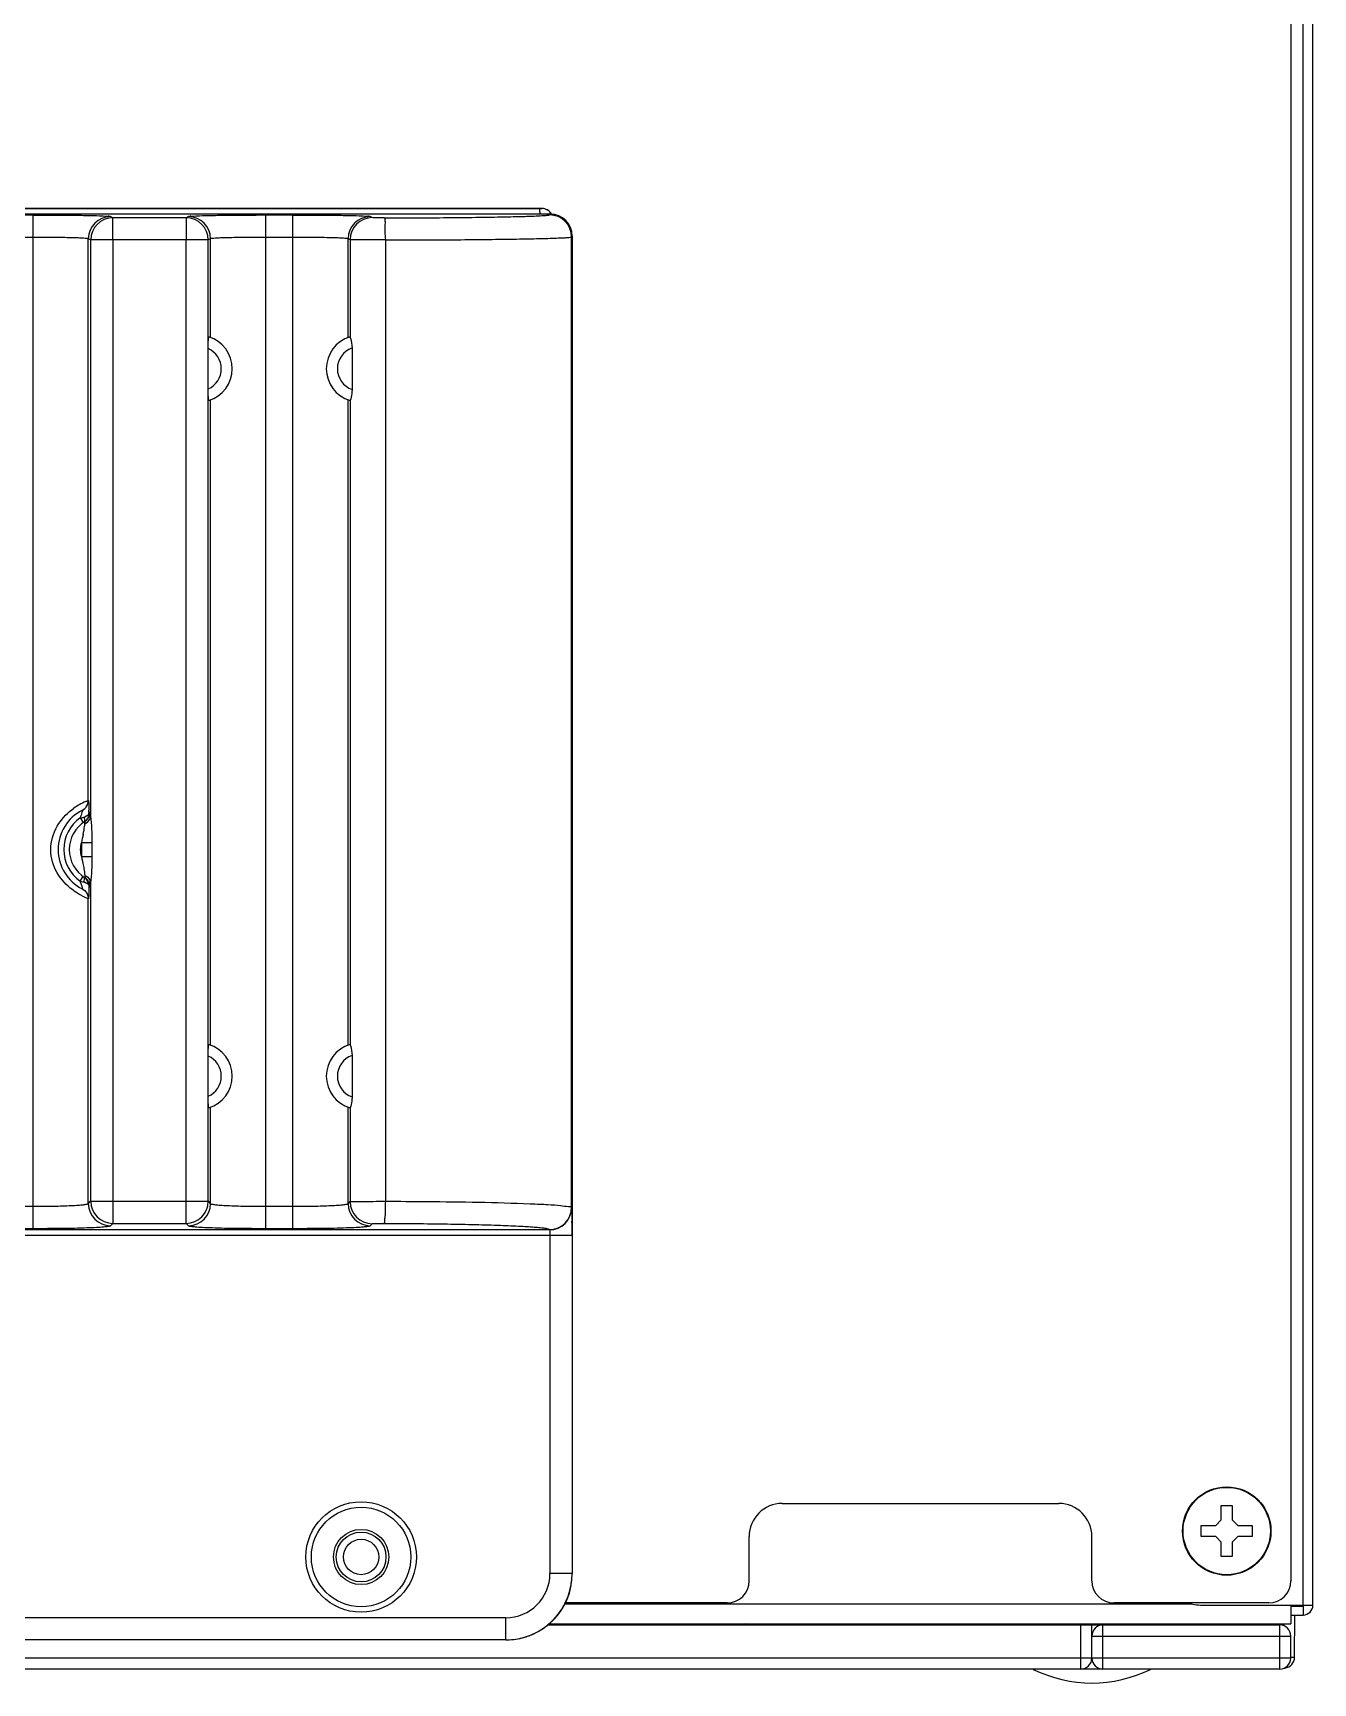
# Model space of a CAD drawing. Header units: millimetres. Extents: x -2618 to 1806, y -1718 to 1521.
# Drawn here: x -2134.2 to -2018.4, y -104.9 to 44.4 of the extents above; entities that cross this region are included whole.
import ezdxf

# ---------------------------------------------------------------- set-up
doc = ezdxf.new("R2010")
doc.units = ezdxf.units.MM
doc.header["$LTSCALE"] = 346.5
doc.layers.get('0').update_dxf_attribs({"linetype": 'CONTINUOUS'})
for name, color, linetype in [('ASSI', 7, 'CONTINUOUS'), ('CURVE', 7, 'CONTINUOUS'), ('GEOM', 7, 'CONTINUOUS')]:
    doc.layers.add(name, color=color, linetype=linetype)

msp = doc.modelspace()

# ---------------------------------------------------------------- linework, layer by layer
for p, q in [((-2549.38, 28), (-2087.38, 28)), ((-2087.45, 27.92), (-2087.38, 28)), ((-2134.16, -63.77), (-2134.16, 25.88)), ((-2126.95, 25.65), (-2126.95, -63.32)), ((-2120.31, -63.32), (-2120.31, 25.65)), ((-2118.31, -61.32), (-2118.31, 25.65)), ((-2113.1, -63.77), (-2113.1, 25.88)), ((-2110.66, -63.77), (-2110.66, 25.88)), ((-2102.29, 25.65), (-2102.29, -61.32)), ((-2085.45, 25.93), (-2085.38, 26)), ((-2085.45, -61.87), (-2085.45, 25.93)), ((-2085.38, 26), (-2085.38, -64.4)), ((-2118.31, 12.18), (-2118.31, 15.82)), ((-2105.3, 15.88), (-2105.3, 12.12)), ((-2118.09, -47.18), (-2118.09, 11.18)), ((-2105.66, -47.18), (-2105.66, 11.18)), ((-2105.48, 11.13), (-2105.48, -47.13)), ((-2129.16, -25.05), (-2129.15, -25.05)), ((-2129.9, -26.64), (-2129.61, -27.05)), ((-2129.09, -26.17), (-2129.04, -26.14)), ((-2129.04, -26.14), (-2128.98, -26.1)), ((-2129.77, -28.87), (-2128.83, -28.87)), ((-2129.77, -28.87), (-2129.77, -30.13)), ((-2128.83, -28.87), (-2128.83, -30.13)), ((-2129.77, -30.13), (-2128.83, -30.13)), ((-2129.9, -32.36), (-2129.61, -31.95)), ((-2128.95, -32.53), (-2128.95, -61.32)), ((-2129.15, -33.95), (-2129.16, -33.95)), ((-2129.16, -61.54), (-2129.16, -33.95)), ((-2118.31, -51.82), (-2118.31, -48.18)), ((-2105.3, -48.12), (-2105.3, -51.88)), ((-2118.09, -61.54), (-2118.09, -52.82)), ((-2105.66, -61.54), (-2105.66, -52.82)), ((-2105.48, -52.87), (-2105.48, -61.35)), ((-2150.9, -61.77), (-2134.16, -61.77)), ((-2129.16, -61.54), (-2128.95, -61.32)), ((-2128.95, -61.32), (-2118.31, -61.32)), ((-2118.31, -61.32), (-2118.09, -61.54)), ((-2113.1, -61.77), (-2110.66, -61.77)), ((-2105.66, -61.54), (-2105.48, -61.35)), ((-2102.57, -61.32), (-2102.41, -61.32)), ((-2102.41, -61.32), (-2102.29, -61.32)), ((-2089.2, -61.54), (-2089.11, -61.54)), ((-2085.45, -61.87), (-2085.44, -61.9)), ((-2087.44, -63.9), (-2172, -63.9)), ((-2150.9, -63.77), (-2134.16, -63.77)), ((-2127.16, -63.54), (-2126.95, -63.32)), ((-2126.95, -63.32), (-2120.31, -63.32)), ((-2120.31, -63.32), (-2120.09, -63.54)), ((-2113.1, -63.77), (-2110.66, -63.77)), ((-2103.66, -63.54), (-2103.48, -63.35)), ((-2087.45, -63.87), (-2087.44, -63.9)), ((-2085.4, -64.4), (-2171.96, -64.4)), ((-2087.4, -64.4), (-2087.4, -95)), ((-2085.4, -64.4), (-2085.4, -95)), ((-2026.68, -88.85), (-2025.68, -88.85)), ((-2026.68, -90.15), (-2026.68, -88.85)), ((-2025.68, -88.85), (-2025.68, -90.15)), ((-2028.48, -90.65), (-2027.18, -90.65)), ((-2028.48, -91.65), (-2028.48, -90.65)), ((-2027.18, -90.65), (-2026.68, -90.15)), ((-2025.68, -90.15), (-2025.18, -90.65)), ((-2025.18, -90.65), (-2023.88, -90.65)), ((-2023.88, -90.65), (-2023.88, -91.65)), ((-2027.18, -91.65), (-2028.48, -91.65)), ((-2026.68, -92.15), (-2027.18, -91.65)), ((-2026.68, -93.45), (-2026.68, -92.15)), ((-2025.18, -91.65), (-2025.68, -92.15)), ((-2025.68, -92.15), (-2025.68, -93.45)), ((-2023.88, -91.65), (-2025.18, -91.65)), ((-2025.68, -93.45), (-2026.68, -93.45)), ((-2085.4, -95), (-2087.4, -95)), ((-2020, -97.85), (-2020, -97.95)), ((-2091.4, -99), (-2170.42, -99)), ((-2091.4, -101), (-2091.4, -99)), ((-2087.65, -99.65), (-2021.38, -99.65)), ((-2083.95, -99.65), (-2083.95, -99.55)), ((-2039.38, -103.65), (-2039.38, -99.65)), ((-2038.38, -102.65), (-2038.38, -99.65)), ((-2037.38, -103.65), (-2037.38, -99.65)), ((-2033.35, -99.65), (-2033.35, -99.55)), ((-2032.86, -99.55), (-2032.87, -99.6)), ((-2025.88, -99.65), (-2025.89, -99.55)), ((-2025.41, -99.65), (-2025.41, -99.55)), ((-2021.38, -103.65), (-2021.38, -99.65)), ((-2021.02, -99.72), (-2021.02, -99.55)), ((-2020.04, -102.56), (-2020.01, -98.75)), ((-2091.4, -101), (-2165.76, -101)), ((-2038.38, -100.65), (-2020.38, -100.65)), ((-2020.38, -102.65), (-2020.38, -100.65)), ((-2020.38, -102.65), (-2260.77, -102.65)), ((-2021.38, -103.65), (-2261.01, -103.65))]:
    msp.add_line(p, q)
for points in [[(-2105.48, 16.88), (-2105.48, 16.88), (-2105.48, 16.87)], [(-2105.48, 11.13), (-2105.48, 11.12), (-2105.48, 11.12)], [(-2105.48, -47.12), (-2105.48, -47.12), (-2105.48, -47.13)], [(-2105.48, -52.87), (-2105.48, -52.88), (-2105.48, -52.88)]]:
    msp.add_lwpolyline(points)
for centre, radius, start, end in [((-2087.45, 25.92), 2, 0.0211, 89.9789), ((-2119.13, 14), 3, 286.5541, 73.4459), ((-2104.63, 14), 3, 106.5541, 253.4459), ((-2119.13, 14), 2, 294.1999, 65.8001), ((-2104.63, 14), 2, 109.6088, 250.3912), ((-2126.66, -31.18), 6.62, 114.1705, 120.1058), ((-2127.88, -29.5), 4, 117.0166, 242.9834), ((-2127.88, -29.5), 3.5, 125.2726, 234.7272), ((-2126.89, -30.78), 6.16, 120.0991, 125.3971), ((-2130.48, -23.17), 3.52, 279.4499, 282.3254), ((-2130.37, -23.66), 3.02, 282.287, 285.4086), ((-2129.92, -25.28), 1.34, 285.4763, 288.9461), ((-2129.86, -25.45), 1.16, 288.9558, 291.9888), ((-2130.15, -25.05), 0.995, 317.9979, 327.1869), ((-2130.11, -26.16), 1.02, 313.3689, 330.4287), ((-2130.1, -26.17), 1.01, 330.4978, 339.4892), ((-2129.98, -26.1), 0.995, 321.1686, 330.3628), ((-2130.11, -26.16), 1.02, 339.5201, 349.1744), ((-2130.11, -26.16), 1.01, 349.1355, 359.6471), ((-2171.84, -26.76), 42.75, 0.7897, 1.1206), ((-2129.63, -26.44), 0.688, 333.7026, 343.9495), ((-2127.88, -29.5), 3, 121.7587, 238.2413), ((-2135.5, -26.8), 6.03, 347.3066, 354.5291), ((-2130.1, -26.17), 1.01, 303.7656, 313.3687), ((-2132.53, -26.65), 3.1, 350.5667, 352.1998), ((-2127.88, -29.5), 2, 161.5364, 198.4638), ((-2137.42, -35.18), 8.03, 19.5609, 20.5978), ((-2130.1, -32.83), 1, 50.3706, 56.2547), ((-2129.98, -32.9), 0.995, 31.0141, 38.8334), ((-2126.87, -29.48), 4.02, 236.3649, 238.239), ((-2129.63, -32.56), 0.691, 18.0359, 26.2803), ((-2130.14, -33.95), 0.994, 34.3098, 42.0046), ((-2119.13, -50), 3, 286.5541, 73.4459), ((-2104.63, -50), 3, 106.5541, 253.4459), ((-2119.13, -50), 2, 294.1999, 65.8001), ((-2104.63, -50), 2, 109.6088, 250.3912), ((-2127.16, -61.53), 2, 180.0842, 269.9158), ((-2126.94, -61.32), 2, 180.0842, 269.9158), ((-2120.31, -61.32), 2, 270.0842, 359.9158), ((-2120.09, -61.53), 2, 270.0842, 359.9158), ((-2103.66, -61.53), 2, 180.0842, 269.9158), ((-2103.48, -61.35), 2, 180.0842, 269.9158), ((-2087.45, -61.87), 2, 270.029, 359.9448), ((-2087.44, -61.9), 2, 270.029, 359.9448), ((-2205.05, -64.33), 119.65, 359.9693, 0.5944), ((-2091.4, -95), 4, 269.9967, 359.9945), ((-2091.43, -95), 6.03, 346.4035, 359.9569), ((-2091.4, -95), 6, 333.5229, 343.3008), ((-2091.38, -95.01), 5.98, 343.3205, 346.3987), ((-2091.41, -94.99), 6.02, 318.3424, 326.127), ((-2091.39, -95), 6, 326.1433, 333.5221), ((-2091.41, -94.99), 6.02, 302.7063, 309.0613), ((-2091.4, -95), 6, 309.0788, 318.3399), ((-2069.43, -99.15), 0.5, 228.2647, 242.6668), ((-2037.38, -100.65), 1, 90, 180), ((-2023.93, -99.15), 0.5, 234.8771, 270), ((-2021.38, -100.65), 1, 0, 90), ((-2091.4, -95.06), 5.94, 270.0017, 271.0253), ((-2091.4, -94.96), 6.04, 271.0571, 286.6361), ((-2091.39, -95.01), 5.99, 286.6797, 291.7679), ((-2091.4, -94.99), 6.01, 291.7804, 302.6938), ((-2039.38, -102.65), 1, 270, 0), ((-2037.38, -102.65), 1, 180, 270), ((-2021.38, -102.65), 1, 270, 0), ((-2021.04, -102.55), 1, 276.4379, 359.5)]:
    msp.add_arc(centre, radius, start, end)
for centre, major_axis, ratio, start_param, end_param in [((-2088.26, 28.5), (0, 0.5), 0.176327, 1.570796, 3.141593), ((-2087.38, 26), (1.41, 1.41), 0.999695, -0.785246, 0.785246), ((-2091.38, -95), (6, 0), 0.999848, -1.556025, 0)]:
    msp.add_ellipse(centre, major_axis=major_axis, ratio=ratio, start_param=start_param, end_param=end_param)
for points, knots in [([(-2118.31, 15.82), (-2118.31, 15.96), (-2118.3, 16.19), (-2118.31, 16.55), (-2118.27, 16.7), (-2118.3, 16.88), (-2118.27, 16.88)], [0, 0, 0, 0, 0.376003, 0.701529, 0.92295, 1, 1, 1, 1]), ([(-2105.48, 16.87), (-2105.46, 16.84), (-2105.36, 16.52), (-2105.3, 16.19), (-2105.3, 15.88)], [0, 0, 0, 0, 0.096855, 1, 1, 1, 1]), ([(-2118.27, 11.12), (-2118.3, 11.12), (-2118.27, 11.3), (-2118.31, 11.45), (-2118.3, 11.81), (-2118.31, 12.04), (-2118.31, 12.18)], [0, 0, 0, 0, 0.07705, 0.298471, 0.623997, 1, 1, 1, 1]), ([(-2105.3, 12.12), (-2105.3, 11.99), (-2105.33, 11.66), (-2105.38, 11.32), (-2105.48, 11.13)], [0, 0, 0, 0, 0.366067, 1, 1, 1, 1]), ([(-2129.37, -25.14), (-2129.34, -25.13), (-2129.27, -25.1), (-2129.21, -25.07), (-2129.16, -25.05)], [0, 0, 0, 0, 0.395893, 1, 1, 1, 1]), ([(-2129.15, -25.05), (-2129.13, -25.04), (-2129.14, -25.18), (-2129.11, -25.29), (-2129.11, -25.6), (-2129.1, -25.8), (-2129.1, -25.92)], [0, 0, 0, 0, 0.066171, 0.269422, 0.590423, 1, 1, 1, 1]), ([(-2130.8, -32.98), (-2131.32, -32.54), (-2132.27, -31.43), (-2132.76, -29.21), (-2132, -27.13), (-2130.99, -26.14), (-2130.46, -25.76)], [0, 0, 0, 0, 0.243876, 0.506773, 0.768012, 1, 1, 1, 1]), ([(-2129.69, -25.94), (-2129.68, -25.93), (-2129.72, -26.07), (-2129.74, -26.22), (-2129.84, -26.48), (-2129.9, -26.64)], [0, 0, 0, 0, 0.078858, 0.313862, 1, 1, 1, 1]), ([(-2129.57, -26.57), (-2129.55, -26.61), (-2129.51, -26.72), (-2129.48, -26.85), (-2129.5, -26.93)], [0, 0, 0, 0, 0.310377, 1, 1, 1, 1]), ([(-2129.32, -26.47), (-2129.34, -26.48), (-2129.38, -26.5), (-2129.41, -26.52), (-2129.43, -26.52)], [0, 0, 0, 0, 0.487723, 1, 1, 1, 1]), ([(-2128.98, -26.1), (-2128.96, -26.08), (-2128.97, -26.32), (-2128.95, -26.38), (-2128.95, -26.47)], [0, 0, 0, 0, 0.246704, 1, 1, 1, 1]), ([(-2128.97, -26.63), (-2128.96, -26.6), (-2128.95, -26.55), (-2128.95, -26.5), (-2128.95, -26.47)], [0, 0, 0, 0, 0.503177, 1, 1, 1, 1]), ([(-2128.95, -26.47), (-2128.93, -26.85), (-2128.83, -27.65), (-2128.83, -28.45), (-2128.83, -28.87)], [0, 0, 0, 0, 0.475738, 1, 1, 1, 1]), ([(-2129.5, -26.93), (-2129.5, -26.94), (-2129.51, -26.97), (-2129.53, -27), (-2129.54, -27.01)], [0, 0, 0, 0, 0.538466, 1, 1, 1, 1]), ([(-2129.46, -26.95), (-2129.45, -26.94), (-2129.46, -27.02), (-2129.46, -27.04), (-2129.46, -27.07)], [0, 0, 0, 0, 0.227878, 1, 1, 1, 1]), ([(-2129.6, -30.99), (-2129.58, -31.07), (-2129.52, -31.35), (-2129.51, -31.64), (-2129.47, -31.84)], [0, 0, 0, 0, 0.277295, 1, 1, 1, 1]), ([(-2128.83, -30.13), (-2128.83, -30.55), (-2128.83, -31.35), (-2128.93, -32.15), (-2128.95, -32.53)], [0, 0, 0, 0, 0.524433, 1, 1, 1, 1]), ([(-2129.75, -32.8), (-2129.74, -32.83), (-2129.72, -32.91), (-2129.69, -32.99), (-2129.69, -33.05)], [0, 0, 0, 0, 0.343163, 1, 1, 1, 1]), ([(-2129.65, -32.41), (-2129.64, -32.41), (-2129.62, -32.42), (-2129.6, -32.43), (-2129.6, -32.43)], [0, 0, 0, 0, 0.52135, 1, 1, 1, 1]), ([(-2129.57, -32.43), (-2129.55, -32.39), (-2129.51, -32.28), (-2129.48, -32.15), (-2129.5, -32.07)], [0, 0, 0, 0, 0.310375, 1, 1, 1, 1]), ([(-2129.57, -32.43), (-2129.54, -32.44), (-2129.51, -32.45), (-2129.47, -32.46), (-2129.45, -32.47)], [0, 0, 0, 0, 0.509037, 1, 1, 1, 1]), ([(-2129.5, -32.07), (-2129.5, -32.06), (-2129.51, -32.03), (-2129.53, -32), (-2129.54, -31.99)], [0, 0, 0, 0, 0.538508, 1, 1, 1, 1]), ([(-2129.47, -31.84), (-2129.47, -31.87), (-2129.46, -31.94), (-2129.44, -32.01), (-2129.45, -32.05)], [0, 0, 0, 0, 0.382331, 1, 1, 1, 1]), ([(-2129.45, -32.05), (-2129.45, -32.05), (-2129.45, -32.05), (-2129.46, -32.05), (-2129.46, -32.05)], [0, 0, 0, 0, 0.596391, 1, 1, 1, 1]), ([(-2129.45, -32.47), (-2129.43, -32.48), (-2129.39, -32.49), (-2129.36, -32.51), (-2129.34, -32.52)], [0, 0, 0, 0, 0.511346, 1, 1, 1, 1]), ([(-2129.34, -32.52), (-2129.33, -32.52), (-2129.29, -32.54), (-2129.26, -32.56), (-2129.25, -32.57)], [0, 0, 0, 0, 0.513897, 1, 1, 1, 1]), ([(-2129.25, -32.57), (-2129.22, -32.6), (-2129.17, -32.64), (-2129.13, -32.7), (-2129.12, -32.73)], [0, 0, 0, 0, 0.526564, 1, 1, 1, 1]), ([(-2129.09, -32.83), (-2129.1, -32.94), (-2129.1, -33.29), (-2129.11, -33.63), (-2129.13, -33.86)], [0, 0, 0, 0, 0.323369, 1, 1, 1, 1]), ([(-2129.12, -32.73), (-2129.11, -32.74), (-2129.1, -32.78), (-2129.1, -32.81), (-2129.09, -32.83)], [0, 0, 0, 0, 0.503317, 1, 1, 1, 1]), ([(-2128.98, -32.35), (-2128.97, -32.38), (-2128.95, -32.44), (-2128.95, -32.5), (-2128.95, -32.53)], [0, 0, 0, 0, 0.503768, 1, 1, 1, 1]), ([(-2128.97, -32.83), (-2128.97, -32.85), (-2128.97, -32.86), (-2128.98, -32.9), (-2128.98, -32.9)], [0, 0, 0, 0, 0.762882, 1, 1, 1, 1]), ([(-2128.95, -32.53), (-2128.95, -32.61), (-2128.95, -32.71), (-2128.96, -32.81), (-2128.97, -32.83)], [0, 0, 0, 0, 0.818696, 1, 1, 1, 1]), ([(-2130.01, -33.53), (-2130.08, -33.49), (-2130.35, -33.32), (-2130.61, -33.14), (-2130.8, -32.98)], [0, 0, 0, 0, 0.22319, 1, 1, 1, 1]), ([(-2129.16, -33.95), (-2129.19, -33.94), (-2129.48, -33.82), (-2129.77, -33.67), (-2130.01, -33.53)], [0, 0, 0, 0, 0.085136, 1, 1, 1, 1]), ([(-2129.69, -33.05), (-2129.69, -33.05), (-2129.69, -33.06), (-2129.69, -33.06), (-2129.69, -33.06)], [0, 0, 0, 0, 0.739852, 1, 1, 1, 1]), ([(-2129.13, -33.86), (-2129.13, -33.89), (-2129.14, -33.9), (-2129.14, -33.96), (-2129.15, -33.95)], [0, 0, 0, 0, 0.758206, 1, 1, 1, 1]), ([(-2118.31, -48.18), (-2118.31, -48.04), (-2118.3, -47.81), (-2118.31, -47.45), (-2118.27, -47.3), (-2118.3, -47.12), (-2118.27, -47.12)], [0, 0, 0, 0, 0.376003, 0.701529, 0.92295, 1, 1, 1, 1]), ([(-2105.48, -47.13), (-2105.46, -47.16), (-2105.36, -47.48), (-2105.3, -47.81), (-2105.3, -48.12)], [0, 0, 0, 0, 0.096855, 1, 1, 1, 1]), ([(-2118.27, -52.88), (-2118.3, -52.88), (-2118.27, -52.7), (-2118.31, -52.55), (-2118.3, -52.19), (-2118.31, -51.96), (-2118.31, -51.82)], [0, 0, 0, 0, 0.07705, 0.298471, 0.623997, 1, 1, 1, 1]), ([(-2105.3, -51.88), (-2105.3, -52.01), (-2105.33, -52.34), (-2105.38, -52.68), (-2105.48, -52.87)], [0, 0, 0, 0, 0.366067, 1, 1, 1, 1]), ([(-2134.16, -61.77), (-2133.54, -61.77), (-2132.38, -61.76), (-2131.01, -61.73), (-2130.12, -61.67), (-2129.64, -61.64), (-2129.36, -61.59), (-2129.19, -61.57), (-2129.16, -61.54)], [0, 0, 0, 0, 0.373859, 0.693235, 0.817582, 0.912057, 0.973369, 1, 1, 1, 1]), ([(-2118.09, -61.54), (-2118.07, -61.57), (-2117.9, -61.59), (-2117.62, -61.64), (-2117.14, -61.67), (-2116.25, -61.73), (-2114.88, -61.76), (-2113.72, -61.77), (-2113.1, -61.77)], [0, 0, 0, 0, 0.026597, 0.087843, 0.182242, 0.306529, 0.625906, 1, 1, 1, 1]), ([(-2110.66, -61.77), (-2110.04, -61.77), (-2108.88, -61.76), (-2107.51, -61.73), (-2106.62, -61.67), (-2106.14, -61.64), (-2105.86, -61.59), (-2105.69, -61.57), (-2105.66, -61.54)], [0, 0, 0, 0, 0.373859, 0.693235, 0.817582, 0.912057, 0.973369, 1, 1, 1, 1]), ([(-2105.48, -61.35), (-2105.4, -61.33), (-2105.1, -61.36), (-2104.5, -61.32), (-2103.61, -61.33), (-2102.93, -61.32), (-2102.57, -61.32)], [0, 0, 0, 0, 0.085676, 0.303732, 0.623444, 1, 1, 1, 1]), ([(-2102.29, -61.32), (-2102.29, -61.57), (-2102.3, -62.03), (-2102.31, -62.66), (-2102.38, -63.03), (-2102.37, -63.29), (-2102.42, -63.32)], [0, 0, 0, 0, 0.373146, 0.692221, 0.911188, 1, 1, 1, 1]), ([(-2102.29, -61.32), (-2101.04, -61.32), (-2096.67, -61.35), (-2092.31, -61.41), (-2089.2, -61.54)], [0, 0, 0, 0, 0.287088, 1, 1, 1, 1]), ([(-2089.11, -61.54), (-2088.6, -61.56), (-2087.72, -61.61), (-2086.55, -61.66), (-2085.91, -61.79), (-2085.5, -61.78), (-2085.45, -61.87)], [0, 0, 0, 0, 0.416772, 0.726526, 0.921964, 1, 1, 1, 1]), ([(-2085.44, -61.9), (-2085.39, -62), (-2085.46, -62.42), (-2085.41, -62.81), (-2085.4, -63.09)], [0, 0, 0, 0, 0.284566, 1, 1, 1, 1]), ([(-2134.16, -63.77), (-2133.29, -63.77), (-2131.67, -63.76), (-2129.75, -63.73), (-2128.5, -63.67), (-2127.84, -63.64), (-2127.44, -63.58), (-2127.21, -63.58), (-2127.16, -63.54)], [0, 0, 0, 0, 0.374311, 0.69407, 0.818527, 0.913004, 0.974117, 1, 1, 1, 1]), ([(-2120.09, -63.54), (-2120.05, -63.58), (-2119.82, -63.58), (-2119.42, -63.64), (-2118.76, -63.67), (-2117.51, -63.73), (-2115.59, -63.76), (-2113.97, -63.77), (-2113.1, -63.77)], [0, 0, 0, 0, 0.025847, 0.086895, 0.181297, 0.305694, 0.625454, 1, 1, 1, 1]), ([(-2110.66, -63.77), (-2109.79, -63.77), (-2108.17, -63.76), (-2106.25, -63.73), (-2105, -63.67), (-2104.34, -63.64), (-2103.94, -63.58), (-2103.71, -63.58), (-2103.66, -63.54)], [0, 0, 0, 0, 0.374311, 0.69407, 0.818527, 0.913004, 0.974117, 1, 1, 1, 1]), ([(-2103.48, -63.35), (-2103.46, -63.33), (-2103.33, -63.35), (-2103, -63.3), (-2102.66, -63.32), (-2102.42, -63.32)], [0, 0, 0, 0, 0.087859, 0.309715, 1, 1, 1, 1]), ([(-2102.42, -63.32), (-2100.5, -63.32), (-2097.74, -63.35), (-2094.22, -63.42), (-2092, -63.48), (-2090.18, -63.56), (-2088.94, -63.63), (-2088.19, -63.71), (-2087.82, -63.75), (-2087.6, -63.8), (-2087.47, -63.83), (-2087.45, -63.87)], [0, 0, 0, 0, 0.382626, 0.553736, 0.703388, 0.826398, 0.918578, 0.952106, 0.976883, 0.992768, 1, 1, 1, 1]), ([(-2087.44, -63.9), (-2087.39, -63.92), (-2087.43, -64.15), (-2087.4, -64.28), (-2087.4, -64.4)], [0, 0, 0, 0, 0.307055, 1, 1, 1, 1]), ([(-2020.37, -102.56), (-2020.33, -102.56), (-2020.25, -102.56), (-2020.15, -102.56), (-2020.1, -102.56), (-2020.07, -102.56), (-2020.06, -102.56), (-2020.04, -102.56), (-2020.04, -102.56)], [0, 0, 0, 0, 0.422633, 0.73843, 0.851793, 0.933672, 0.983191, 1, 1, 1, 1])]:
    msp.add_open_spline(points, degree=3, knots=knots)
for points in [[(-2129.31, -25.59), (-2129.21, -25.43), (-2129.15, -25.23), (-2129.15, -25.05)], [(-2129.23, -25.41), (-2129.19, -25.3), (-2129.16, -25.17), (-2129.16, -25.05)], [(-2129.71, -25.94), (-2129.6, -25.89), (-2129.5, -25.81), (-2129.42, -25.72)], [(-2129.69, -25.94), (-2129.59, -25.88), (-2129.49, -25.8), (-2129.41, -25.71)], [(-2129.47, -27.16), (-2129.29, -27.08), (-2129.11, -26.93), (-2129.01, -26.74)], [(-2129.46, -26.95), (-2129.36, -26.89), (-2129.27, -26.81), (-2129.2, -26.73)], [(-2129.42, -25.72), (-2129.34, -25.63), (-2129.27, -25.52), (-2129.23, -25.41)], [(-2129.09, -26.17), (-2129.1, -26.3), (-2129.21, -26.41), (-2129.32, -26.47)], [(-2129.11, -26.59), (-2129.03, -26.45), (-2128.98, -26.27), (-2128.98, -26.1)], [(-2129.62, -28.12), (-2129.67, -28.37), (-2129.74, -28.62), (-2129.77, -28.87)], [(-2129.47, -27.16), (-2129.49, -27.23), (-2129.49, -27.3), (-2129.5, -27.37)], [(-2129.77, -30.13), (-2129.73, -30.42), (-2129.66, -30.7), (-2129.6, -30.99)], [(-2129.9, -32.36), (-2129.82, -32.37), (-2129.73, -32.38), (-2129.65, -32.41)], [(-2129.85, -32.49), (-2129.81, -32.6), (-2129.78, -32.7), (-2129.75, -32.8)], [(-2129.47, -31.84), (-2129.29, -31.92), (-2129.11, -32.07), (-2129.01, -32.26)], [(-2129.46, -32.05), (-2129.36, -32.11), (-2129.27, -32.19), (-2129.2, -32.27)], [(-2129.09, -32.83), (-2129.1, -32.55), (-2129.24, -32.24), (-2129.46, -32.06)], [(-2129.13, -32.39), (-2129.03, -32.54), (-2128.98, -32.72), (-2128.98, -32.9)], [(-2129.71, -33.06), (-2129.6, -33.11), (-2129.5, -33.19), (-2129.42, -33.28)], [(-2129.69, -33.06), (-2129.59, -33.12), (-2129.49, -33.2), (-2129.41, -33.29)], [(-2129.42, -33.28), (-2129.34, -33.37), (-2129.27, -33.48), (-2129.23, -33.59)], [(-2129.32, -33.39), (-2129.21, -33.55), (-2129.15, -33.76), (-2129.15, -33.95)], [(-2129.23, -33.59), (-2129.19, -33.7), (-2129.16, -33.83), (-2129.16, -33.95)]]:
    msp.add_open_spline(points, degree=3)
at = {"layer": 'ASSI'}
for p, q in [((-2079.93, -99.65), (-2079.93, -99.55)), ((-2042.38, -99.55), (-2042.38, -99.65)), ((-2034.38, -99.55), (-2034.38, -99.65))]:
    msp.add_line(p, q, dxfattribs=at)
for centre, radius in [((-2026.18, -91.15), 4), ((-2026.18, -91.15), 3.95), ((-2104.48, -93.5), 2.5), ((-2104.48, -93.5), 2.25), ((-2104.48, -93.5), 1.6)]:
    msp.add_circle(centre, radius, dxfattribs=at)
msp.add_arc((-2038.38, -92.9), 12, 243.7636, 296.2364, dxfattribs=at)
at = {"layer": 'CURVE'}
msp.add_line((-2088.13, 28.5), (-2548.63, 28.5), dxfattribs=at)
msp.add_arc((-2088.13, 27.5), 1, 28.312, 90, dxfattribs=at)
at = {"layer": 'GEOM'}
for p, q in [((-2019.28, -97.85), (-2019.28, 377.75)), ((-2018.38, -97.85), (-2018.38, 377.85)), ((-2020.38, 191.65), (-2020.38, -95.65)), ((-2548.63, 28.5), (-2088.13, 28.5)), ((-2134.16, 27.88), (-2136.6, 27.88)), ((-2134.16, 25.88), (-2134.16, 27.88)), ((-2126.95, 27.65), (-2127.16, 27.76)), ((-2120.31, 27.65), (-2126.95, 27.65)), ((-2126.95, 25.65), (-2126.95, 27.65)), ((-2120.09, 27.76), (-2120.31, 27.65)), ((-2120.31, 27.65), (-2120.31, 25.65)), ((-2110.66, 27.88), (-2113.1, 27.88)), ((-2113.1, 25.88), (-2113.1, 27.88)), ((-2110.66, 25.88), (-2110.66, 27.88)), ((-2103.48, 27.67), (-2103.66, 27.76)), ((-2134.16, 25.88), (-2136.6, 25.88)), ((-2128.95, 25.65), (-2129.16, 25.76)), ((-2129.16, -25.05), (-2129.16, 25.76)), ((-2118.31, 25.65), (-2128.95, 25.65)), ((-2128.95, 25.65), (-2128.95, -26.47)), ((-2118.09, 25.76), (-2118.31, 25.65)), ((-2118.09, 16.82), (-2118.09, 25.76)), ((-2110.66, 25.88), (-2113.1, 25.88)), ((-2105.48, 25.67), (-2105.66, 25.76)), ((-2105.66, 16.82), (-2105.66, 25.76)), ((-2105.48, 25.67), (-2105.48, 16.87)), ((-2066.38, -88.65), (-2041.38, -88.65)), ((-2069.38, -95.65), (-2069.38, -91.65)), ((-2038.38, -95.65), (-2038.38, -91.65)), ((-2086.12, -97.75), (-2029.35, -97.75)), ((-2071.38, -97.65), (-2086.08, -97.65)), ((-2022.38, -97.65), (-2036.38, -97.65)), ((-2028.38, -97.85), (-2018.38, -97.85)), ((-2020.38, -97.85), (-2020.38, -99.55)), ((-2020.38, -97.95), (-2019.28, -97.95)), ((-2019.28, -97.95), (-2019.28, -98.75)), ((-2087.51, -99.55), (-2020.38, -99.55)), ((-2078.38, -99.55), (-2078.38, -99.6)), ((-2076.75, -99.65), (-2076.58, -99.55)), ((-2066.33, -99.65), (-2066.32, -99.56)), ((-2066.3, -99.65), (-2066.29, -99.56)), ((-2065.5, -99.65), (-2065.5, -99.55)), ((-2065.5, -99.65), (-2065.5, -99.55)), ((-2064.48, -99.55), (-2064.48, -99.65)), ((-2063.79, -99.55), (-2063.79, -99.65)), ((-2062.97, -99.65), (-2062.97, -99.55)), ((-2062.28, -99.65), (-2062.28, -99.55)), ((-2061.26, -99.55), (-2061.25, -99.65)), ((-2061.26, -99.55), (-2061.25, -99.65)), ((-2060.46, -99.56), (-2060.46, -99.65)), ((-2060.43, -99.65), (-2060.43, -99.56)), ((-2032.33, -99.65), (-2032.32, -99.56)), ((-2032.3, -99.65), (-2032.29, -99.56)), ((-2031.5, -99.65), (-2031.5, -99.54)), ((-2031.5, -99.65), (-2031.5, -99.54)), ((-2030.48, -99.55), (-2030.48, -99.65)), ((-2029.79, -99.55), (-2029.79, -99.65)), ((-2028.97, -99.65), (-2028.97, -99.55)), ((-2028.28, -99.65), (-2028.28, -99.55)), ((-2027.26, -99.55), (-2027.25, -99.65)), ((-2027.26, -99.55), (-2027.25, -99.65)), ((-2026.46, -99.55), (-2026.46, -99.65)), ((-2026.43, -99.65), (-2026.44, -99.55)), ((-2020.38, -98.75), (-2019.28, -98.75))]:
    msp.add_line(p, q, dxfattribs=at)
for radius in [5, 4.5]:
    msp.add_circle((-2104.48, -93.5), radius, dxfattribs=at)
for centre, radius, start, end in [((-2088.13, 27.5), 1, 29.0788, 90), ((-2134, -312.46), 340.33, 89.436, 90.0266), ((-2127.16, 25.76), 2, 90.0552, 179.971), ((-2126.94, 25.65), 2, 90.0552, 179.971), ((-2120.31, 25.65), 2, 0.029, 89.9448), ((-2120.09, 25.76), 2, 0.029, 89.9448), ((-2113.13, -338.98), 366.86, 89.9946, 90.54), ((-2110.5, -312.46), 340.33, 89.436, 90.0266), ((-2103.66, 25.76), 2, 90.0552, 179.971), ((-2103.48, 25.67), 2, 90.0552, 179.971), ((-2066.38, -91.65), 3, 90, 180), ((-2041.38, -91.65), 3, 0, 90), ((-2071.38, -95.65), 2, 270, 0), ((-2036.38, -95.65), 2, 180, 270), ((-2022.38, -95.65), 2, 270, 0), ((-2028.38, -92.85), 5, 253.8712, 270), ((-2019.28, -97.85), 0.9, 270, 360), ((-2019.28, -97.85), 0.1, 270, 360), ((-2096.67, 73.56), 174.13, 276.0302, 276.1851)]:
    msp.add_arc(centre, radius, start, end, dxfattribs=at)
for points, knots in [([(-2127.16, 27.76), (-2127.25, 27.8), (-2127.6, 27.77), (-2128.28, 27.84), (-2129.36, 27.84), (-2130.18, 27.86), (-2130.65, 27.86)], [0, 0, 0, 0, 0.081644, 0.285162, 0.597868, 1, 1, 1, 1]), ([(-2116.59, 27.86), (-2117.06, 27.86), (-2117.89, 27.84), (-2118.97, 27.84), (-2119.65, 27.77), (-2120.01, 27.8), (-2120.09, 27.76)], [0, 0, 0, 0, 0.401897, 0.714628, 0.918298, 1, 1, 1, 1]), ([(-2103.66, 27.76), (-2103.75, 27.8), (-2104.1, 27.77), (-2104.78, 27.84), (-2105.86, 27.84), (-2106.68, 27.86), (-2107.15, 27.86)], [0, 0, 0, 0, 0.081644, 0.285162, 0.597868, 1, 1, 1, 1]), ([(-2102.4, 27.65), (-2102.65, 27.65), (-2103, 27.7), (-2103.38, 27.62), (-2103.48, 27.67)], [0, 0, 0, 0, 0.690804, 1, 1, 1, 1]), ([(-2102.4, 27.65), (-2100.49, 27.65), (-2097.72, 27.66), (-2094.21, 27.7), (-2092, 27.73), (-2090.18, 27.77), (-2088.94, 27.81), (-2088.19, 27.85), (-2087.82, 27.86), (-2087.6, 27.9), (-2087.48, 27.9), (-2087.45, 27.92)], [0, 0, 0, 0, 0.383193, 0.554539, 0.704363, 0.827482, 0.919673, 0.953135, 0.977781, 0.993408, 1, 1, 1, 1]), ([(-2102.4, 27.65), (-2102.34, 27.64), (-2102.35, 27.46), (-2102.3, 27.29), (-2102.35, 26.92), (-2102.36, 26.37), (-2102.29, 25.9), (-2102.29, 25.65)], [0, 0, 0, 0, 0.085913, 0.179833, 0.303207, 0.623102, 1, 1, 1, 1]), ([(-2129.16, 25.76), (-2129.2, 25.78), (-2129.35, 25.78), (-2129.64, 25.82), (-2130.12, 25.83), (-2131.01, 25.86), (-2132.38, 25.87), (-2133.54, 25.88), (-2134.16, 25.88)], [0, 0, 0, 0, 0.025435, 0.086379, 0.180781, 0.305238, 0.625209, 1, 1, 1, 1]), ([(-2113.1, 25.88), (-2113.72, 25.88), (-2114.88, 25.87), (-2116.24, 25.86), (-2117.14, 25.83), (-2117.61, 25.82), (-2117.9, 25.78), (-2118.06, 25.78), (-2118.09, 25.76)], [0, 0, 0, 0, 0.374551, 0.694518, 0.819038, 0.913518, 0.974529, 1, 1, 1, 1]), ([(-2105.66, 25.76), (-2105.7, 25.78), (-2105.85, 25.78), (-2106.14, 25.82), (-2106.62, 25.83), (-2107.51, 25.86), (-2108.88, 25.87), (-2110.04, 25.88), (-2110.66, 25.88)], [0, 0, 0, 0, 0.025435, 0.086379, 0.180781, 0.305238, 0.625209, 1, 1, 1, 1]), ([(-2102.29, 25.65), (-2103.02, 25.65), (-2104, 25.64), (-2105.06, 25.67), (-2105.39, 25.65), (-2105.48, 25.67)], [0, 0, 0, 0, 0.691559, 0.91305, 1, 1, 1, 1]), ([(-2102.29, 25.65), (-2100.14, 25.65), (-2097.02, 25.66), (-2093.07, 25.7), (-2090.57, 25.73), (-2088.53, 25.77), (-2087.13, 25.81), (-2086.29, 25.85), (-2085.87, 25.86), (-2085.62, 25.9), (-2085.48, 25.9), (-2085.45, 25.93)], [0, 0, 0, 0, 0.383178, 0.554544, 0.704404, 0.827545, 0.919732, 0.953195, 0.977837, 0.993454, 1, 1, 1, 1]), ([(-2077.91, -99.65), (-2077.83, -99.64), (-2077.55, -99.61), (-2077.27, -99.58), (-2077.07, -99.55)], [0, 0, 0, 0, 0.268721, 1, 1, 1, 1])]:
    msp.add_open_spline(points, degree=3, knots=knots, dxfattribs=at)

doc.saveas('drawing.dxf')
